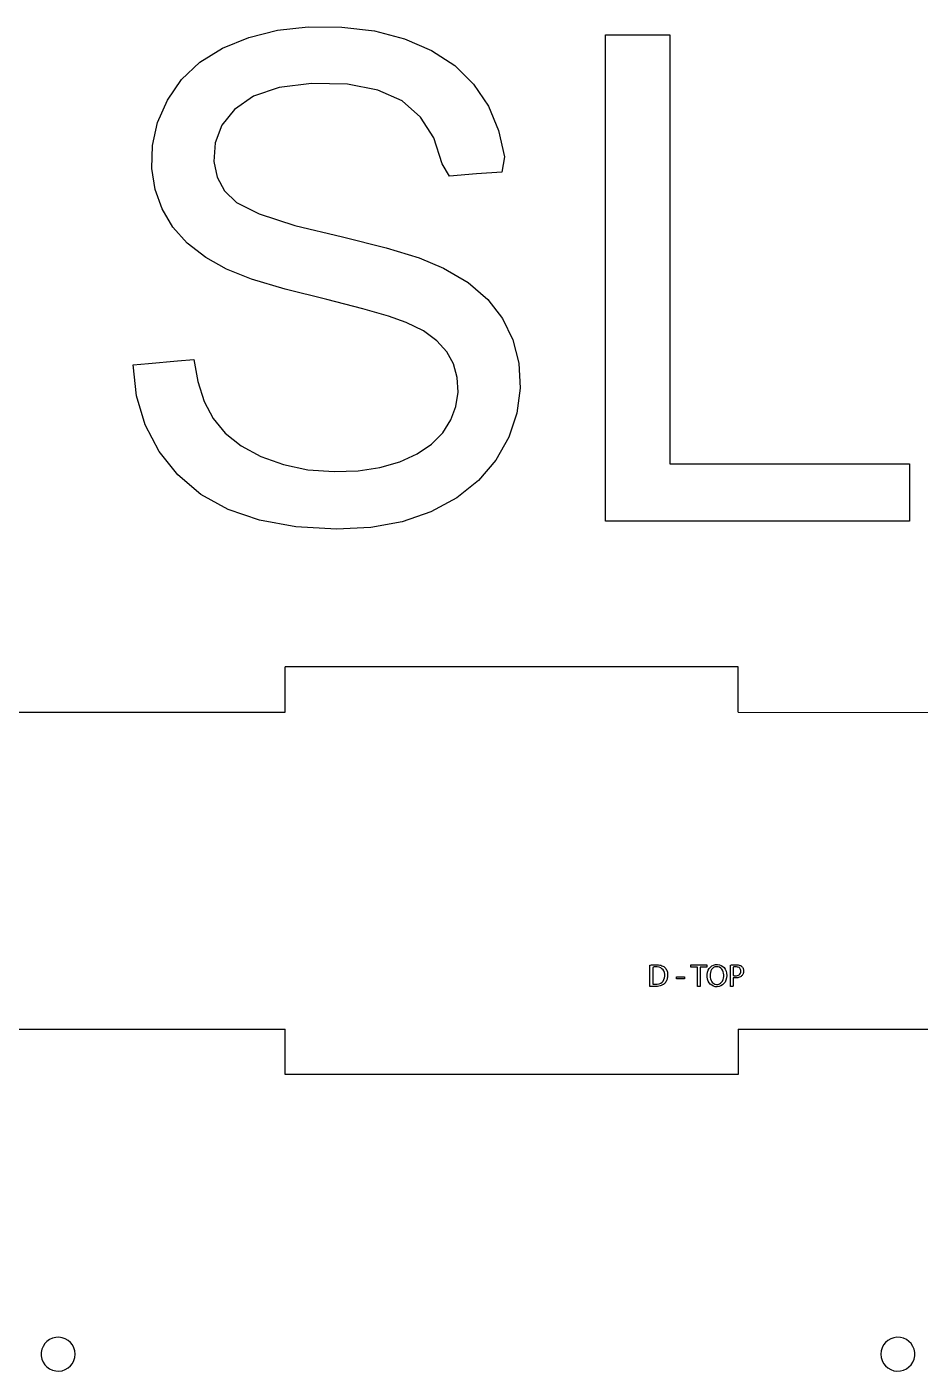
# Model space of a CAD drawing. Header units: metres. Extents: x 1590 to 2032, y 1171 to 1416.
# Drawn here: x 1664.4 to 1743.3, y 1297.2 to 1415.9 of the extents above; entities that cross this region are included whole.
import ezdxf

# ---------------------------------------------------------------- set-up
doc = ezdxf.new("R2010")
doc.units = ezdxf.units.M

msp = doc.modelspace()

# ---------------------------------------------------------------- linework, layer by layer
at = {"layer": 'COMPONENT1'}
for p, q in [((1687.23, 1355.38), (1687.23, 1359.38)), ((1727.23, 1359.38), (1687.23, 1359.38)), ((1727.23, 1355.38), (1727.23, 1359.38)), ((1625.56, 1355.38), (1687.23, 1355.38)), ((1727.23, 1355.38), (1782.23, 1355.3)), ((1632.23, 1327.38), (1687.23, 1327.38)), ((1687.23, 1323.38), (1687.23, 1327.38)), ((1727.23, 1327.38), (1782.23, 1327.38)), ((1727.23, 1327.38), (1727.23, 1323.38)), ((1727.23, 1323.38), (1687.23, 1323.38)), ((1665.74, 1299.11), (1665.69, 1298.83)), ((1665.85, 1299.37), (1665.74, 1299.11)), ((1666, 1299.61), (1665.85, 1299.37)), ((1666.19, 1299.81), (1666, 1299.61)), ((1666.42, 1299.97), (1666.19, 1299.81)), ((1666.68, 1300.09), (1666.42, 1299.97)), ((1666.96, 1300.16), (1666.68, 1300.09)), ((1667.25, 1300.18), (1666.96, 1300.16)), ((1667.54, 1300.13), (1667.25, 1300.18)), ((1667.81, 1300.04), (1667.54, 1300.13)), ((1668.05, 1299.9), (1667.81, 1300.04)), ((1668.26, 1299.71), (1668.05, 1299.9)), ((1668.44, 1299.5), (1668.26, 1299.71)), ((1668.57, 1299.25), (1668.44, 1299.5)), ((1668.65, 1298.97), (1668.57, 1299.25)), ((1739.94, 1299.25), (1739.86, 1298.97)), ((1740.07, 1299.5), (1739.94, 1299.25)), ((1740.24, 1299.71), (1740.07, 1299.5)), ((1740.45, 1299.9), (1740.24, 1299.71)), ((1740.7, 1300.04), (1740.45, 1299.9)), ((1740.96, 1300.13), (1740.7, 1300.04)), ((1741.25, 1300.18), (1740.96, 1300.13)), ((1741.55, 1300.16), (1741.25, 1300.18)), ((1741.83, 1300.09), (1741.55, 1300.16)), ((1742.09, 1299.97), (1741.83, 1300.09)), ((1742.31, 1299.81), (1742.09, 1299.97)), ((1742.51, 1299.61), (1742.31, 1299.81)), ((1742.66, 1299.37), (1742.51, 1299.61)), ((1742.76, 1299.11), (1742.66, 1299.37)), ((1742.82, 1298.83), (1742.76, 1299.11)), ((1665.69, 1298.83), (1665.69, 1298.53)), ((1665.69, 1298.53), (1665.74, 1298.25)), ((1665.74, 1298.25), (1665.85, 1297.98)), ((1665.85, 1297.98), (1666, 1297.75)), ((1668.26, 1297.64), (1668.44, 1297.86)), ((1668.44, 1297.86), (1668.57, 1298.11)), ((1668.57, 1298.11), (1668.65, 1298.39)), ((1668.68, 1298.68), (1668.65, 1298.97)), ((1668.65, 1298.39), (1668.68, 1298.68)), ((1739.86, 1298.97), (1739.83, 1298.68)), ((1739.83, 1298.68), (1739.86, 1298.39)), ((1739.86, 1298.39), (1739.94, 1298.11)), ((1739.94, 1298.11), (1740.07, 1297.86)), ((1740.07, 1297.86), (1740.24, 1297.64)), ((1742.51, 1297.75), (1742.66, 1297.98)), ((1742.66, 1297.98), (1742.76, 1298.25)), ((1742.76, 1298.25), (1742.82, 1298.53)), ((1742.82, 1298.53), (1742.82, 1298.83)), ((1666, 1297.75), (1666.19, 1297.55)), ((1666.19, 1297.55), (1666.42, 1297.38)), ((1666.42, 1297.38), (1666.68, 1297.26)), ((1666.68, 1297.26), (1666.96, 1297.2)), ((1666.96, 1297.2), (1667.25, 1297.18)), ((1667.25, 1297.18), (1667.54, 1297.22)), ((1667.54, 1297.22), (1667.81, 1297.32)), ((1667.81, 1297.32), (1668.05, 1297.46)), ((1668.05, 1297.46), (1668.26, 1297.64)), ((1740.24, 1297.64), (1740.45, 1297.46)), ((1740.45, 1297.46), (1740.7, 1297.32)), ((1740.7, 1297.32), (1740.96, 1297.22)), ((1740.96, 1297.22), (1741.25, 1297.18)), ((1741.25, 1297.18), (1741.55, 1297.2)), ((1741.55, 1297.2), (1741.83, 1297.26)), ((1741.83, 1297.26), (1742.09, 1297.38)), ((1742.09, 1297.38), (1742.31, 1297.55)), ((1742.31, 1297.55), (1742.51, 1297.75))]:
    msp.add_line(p, q, dxfattribs=at)
at = {"layer": 'COMPONENT17'}
for p, q in [((1719.44, 1333.04), (1719.5, 1333.05)), ((1719.44, 1332.96), (1719.44, 1333.04)), ((1719.44, 1332.76), (1719.44, 1332.96)), ((1719.44, 1332.47), (1719.44, 1332.76)), ((1719.44, 1332.13), (1719.44, 1332.47)), ((1719.5, 1333.05), (1719.56, 1333.06)), ((1719.56, 1333.06), (1719.62, 1333.06)), ((1719.62, 1333.06), (1719.68, 1333.07)), ((1719.68, 1333.07), (1719.75, 1333.07)), ((1719.71, 1332.87), (1719.69, 1332.77)), ((1719.69, 1332.77), (1719.69, 1332.59)), ((1719.69, 1332.59), (1719.69, 1332.35)), ((1719.69, 1332.35), (1719.69, 1332.08)), ((1719.73, 1332.87), (1719.71, 1332.87)), ((1719.76, 1332.87), (1719.73, 1332.87)), ((1719.75, 1333.07), (1719.81, 1333.08)), ((1719.8, 1332.88), (1719.76, 1332.87)), ((1719.83, 1332.88), (1719.8, 1332.88)), ((1719.81, 1333.08), (1719.88, 1333.08)), ((1719.87, 1332.88), (1719.83, 1332.88)), ((1719.91, 1332.89), (1719.87, 1332.88)), ((1719.88, 1333.08), (1719.95, 1333.08)), ((1719.96, 1332.89), (1719.91, 1332.89)), ((1719.95, 1333.08), (1720.07, 1333.08)), ((1720.08, 1332.88), (1719.96, 1332.89)), ((1720.07, 1333.08), (1720.19, 1333.07)), ((1720.25, 1332.86), (1720.08, 1332.88)), ((1720.19, 1333.07), (1720.3, 1333.05)), ((1720.39, 1332.8), (1720.25, 1332.86)), ((1720.3, 1333.05), (1720.4, 1333.03)), ((1720.5, 1332.73), (1720.39, 1332.8)), ((1720.4, 1333.03), (1720.49, 1332.99)), ((1720.49, 1332.99), (1720.57, 1332.96)), ((1720.6, 1332.64), (1720.5, 1332.73)), ((1720.57, 1332.96), (1720.65, 1332.91)), ((1720.67, 1332.53), (1720.6, 1332.64)), ((1720.65, 1332.91), (1720.71, 1332.86)), ((1720.72, 1332.4), (1720.67, 1332.53)), ((1720.71, 1332.86), (1720.78, 1332.8)), ((1720.74, 1332.25), (1720.72, 1332.4)), ((1720.78, 1332.8), (1720.83, 1332.74)), ((1720.83, 1332.74), (1720.88, 1332.67)), ((1720.88, 1332.67), (1720.92, 1332.59)), ((1720.92, 1332.59), (1720.95, 1332.51)), ((1720.95, 1332.51), (1720.98, 1332.41)), ((1720.98, 1332.41), (1720.99, 1332.32)), ((1720.99, 1332.32), (1721, 1332.21)), ((1723.05, 1332.86), (1723.05, 1333.07)), ((1723.05, 1333.07), (1724.46, 1333.07)), ((1723.63, 1332.86), (1723.05, 1332.86)), ((1723.63, 1331.17), (1723.63, 1332.86)), ((1724.46, 1332.86), (1723.88, 1332.86)), ((1723.88, 1332.86), (1723.88, 1331.17)), ((1724.46, 1333.07), (1724.46, 1332.86)), ((1724.49, 1332.21), (1724.52, 1332.41)), ((1724.52, 1332.41), (1724.58, 1332.59)), ((1724.58, 1332.59), (1724.66, 1332.74)), ((1724.66, 1332.74), (1724.78, 1332.87)), ((1724.78, 1332.4), (1724.75, 1332.26)), ((1724.78, 1332.87), (1724.91, 1332.98)), ((1724.82, 1332.53), (1724.78, 1332.4)), ((1724.88, 1332.65), (1724.82, 1332.53)), ((1724.97, 1332.75), (1724.88, 1332.65)), ((1724.91, 1332.98), (1725.06, 1333.05)), ((1725.06, 1332.82), (1724.97, 1332.75)), ((1725.06, 1333.05), (1725.23, 1333.09)), ((1725.18, 1332.88), (1725.06, 1332.82)), ((1725.32, 1332.9), (1725.18, 1332.88)), ((1725.23, 1333.09), (1725.41, 1333.1)), ((1725.46, 1332.89), (1725.32, 1332.9)), ((1725.41, 1333.1), (1725.59, 1333.07)), ((1725.58, 1332.85), (1725.46, 1332.89)), ((1725.69, 1332.78), (1725.58, 1332.85)), ((1725.59, 1333.07), (1725.74, 1333.02)), ((1725.78, 1332.69), (1725.69, 1332.78)), ((1725.74, 1333.02), (1725.88, 1332.93)), ((1725.85, 1332.59), (1725.78, 1332.69)), ((1725.9, 1332.46), (1725.85, 1332.59)), ((1725.88, 1332.93), (1726, 1332.82)), ((1725.94, 1332.33), (1725.9, 1332.46)), ((1725.96, 1332.19), (1725.94, 1332.33)), ((1726, 1332.82), (1726.09, 1332.68)), ((1726.09, 1332.68), (1726.16, 1332.52)), ((1726.16, 1332.52), (1726.2, 1332.33)), ((1726.2, 1332.33), (1726.22, 1332.14)), ((1726.54, 1333.04), (1726.58, 1333.05)), ((1726.54, 1332.97), (1726.54, 1333.04)), ((1726.54, 1332.76), (1726.54, 1332.97)), ((1726.54, 1332.46), (1726.54, 1332.76)), ((1726.54, 1332.12), (1726.54, 1332.46)), ((1726.58, 1333.05), (1726.63, 1333.06)), ((1726.63, 1333.06), (1726.69, 1333.06)), ((1726.69, 1333.06), (1726.74, 1333.07)), ((1726.74, 1333.07), (1726.8, 1333.07)), ((1726.8, 1332.87), (1726.78, 1332.82)), ((1726.78, 1332.82), (1726.78, 1332.74)), ((1726.78, 1332.74), (1726.78, 1332.62)), ((1726.78, 1332.62), (1726.78, 1332.48)), ((1726.78, 1332.48), (1726.78, 1332.35)), ((1726.78, 1332.35), (1726.78, 1332.24)), ((1726.8, 1333.07), (1726.86, 1333.08)), ((1726.84, 1332.88), (1726.8, 1332.87)), ((1726.87, 1332.88), (1726.84, 1332.88)), ((1726.86, 1333.08), (1726.93, 1333.08)), ((1726.9, 1332.88), (1726.87, 1332.88)), ((1726.93, 1332.88), (1726.9, 1332.88)), ((1726.93, 1333.08), (1727, 1333.08)), ((1726.96, 1332.89), (1726.93, 1332.88)), ((1727, 1332.89), (1726.96, 1332.89)), ((1727, 1333.08), (1727.09, 1333.08)), ((1727.07, 1332.88), (1727, 1332.89)), ((1727.16, 1332.87), (1727.07, 1332.88)), ((1727.09, 1333.08), (1727.17, 1333.07)), ((1727.24, 1332.85), (1727.16, 1332.87)), ((1727.17, 1333.07), (1727.24, 1333.06)), ((1727.24, 1333.06), (1727.31, 1333.04)), ((1727.31, 1332.82), (1727.24, 1332.85)), ((1727.31, 1333.04), (1727.38, 1333.02)), ((1727.37, 1332.77), (1727.31, 1332.82)), ((1727.41, 1332.71), (1727.37, 1332.77)), ((1727.38, 1333.02), (1727.44, 1333)), ((1727.38, 1332.25), (1727.42, 1332.32)), ((1727.44, 1332.65), (1727.41, 1332.71)), ((1727.42, 1332.32), (1727.45, 1332.39)), ((1727.44, 1333), (1727.49, 1332.97)), ((1727.46, 1332.57), (1727.44, 1332.65)), ((1727.45, 1332.39), (1727.46, 1332.48)), ((1727.46, 1332.48), (1727.46, 1332.57)), ((1727.49, 1332.97), (1727.53, 1332.93)), ((1727.53, 1332.93), (1727.57, 1332.9)), ((1727.57, 1332.9), (1727.6, 1332.86)), ((1727.6, 1332.86), (1727.63, 1332.81)), ((1727.63, 1332.81), (1727.66, 1332.77)), ((1727.66, 1332.77), (1727.68, 1332.72)), ((1727.68, 1332.32), (1727.66, 1332.27)), ((1727.68, 1332.72), (1727.69, 1332.66)), ((1727.69, 1332.37), (1727.68, 1332.32)), ((1727.69, 1332.66), (1727.7, 1332.61)), ((1727.7, 1332.42), (1727.69, 1332.37)), ((1727.7, 1332.61), (1727.71, 1332.55)), ((1727.71, 1332.48), (1727.7, 1332.42)), ((1727.71, 1332.55), (1727.71, 1332.48)), ((1719.44, 1331.79), (1719.44, 1332.13)), ((1719.44, 1331.49), (1719.44, 1331.79)), ((1719.44, 1331.27), (1719.44, 1331.49)), ((1719.44, 1331.17), (1719.44, 1331.27)), ((1719.48, 1331.17), (1719.44, 1331.17)), ((1719.53, 1331.16), (1719.48, 1331.17)), ((1719.58, 1331.16), (1719.53, 1331.16)), ((1719.63, 1331.16), (1719.58, 1331.16)), ((1719.69, 1331.15), (1719.63, 1331.16)), ((1719.69, 1332.08), (1719.69, 1331.81)), ((1719.69, 1331.81), (1719.69, 1331.58)), ((1719.69, 1331.58), (1719.69, 1331.42)), ((1719.69, 1331.42), (1719.69, 1331.36)), ((1719.69, 1331.36), (1719.74, 1331.35)), ((1719.74, 1331.15), (1719.69, 1331.15)), ((1719.74, 1331.35), (1719.76, 1331.35)), ((1719.8, 1331.15), (1719.74, 1331.15)), ((1719.76, 1331.35), (1719.79, 1331.35)), ((1719.79, 1331.35), (1719.83, 1331.35)), ((1719.87, 1331.15), (1719.8, 1331.15)), ((1719.83, 1331.35), (1719.86, 1331.35)), ((1719.86, 1331.35), (1719.89, 1331.35)), ((1719.98, 1331.15), (1719.87, 1331.15)), ((1719.89, 1331.35), (1719.93, 1331.35)), ((1719.93, 1331.35), (1720.08, 1331.36)), ((1720.11, 1331.16), (1719.98, 1331.15)), ((1720.08, 1331.36), (1720.25, 1331.39)), ((1720.23, 1331.18), (1720.11, 1331.16)), ((1720.34, 1331.21), (1720.23, 1331.18)), ((1720.25, 1331.39), (1720.39, 1331.45)), ((1720.44, 1331.24), (1720.34, 1331.21)), ((1720.39, 1331.45), (1720.51, 1331.53)), ((1720.54, 1331.29), (1720.44, 1331.24)), ((1720.51, 1331.53), (1720.6, 1331.63)), ((1720.62, 1331.34), (1720.54, 1331.29)), ((1720.6, 1331.63), (1720.67, 1331.76)), ((1720.7, 1331.4), (1720.62, 1331.34)), ((1720.67, 1331.76), (1720.72, 1331.91)), ((1720.77, 1331.46), (1720.7, 1331.4)), ((1720.72, 1331.91), (1720.74, 1332.08)), ((1720.74, 1332.08), (1720.74, 1332.25)), ((1720.82, 1331.53), (1720.77, 1331.46)), ((1720.87, 1331.61), (1720.82, 1331.53)), ((1720.91, 1331.7), (1720.87, 1331.61)), ((1720.95, 1331.79), (1720.91, 1331.7)), ((1720.97, 1331.89), (1720.95, 1331.79)), ((1720.99, 1331.99), (1720.97, 1331.89)), ((1721, 1332.1), (1720.99, 1331.99)), ((1721, 1332.21), (1721, 1332.1)), ((1721.79, 1331.84), (1721.79, 1332.02)), ((1721.79, 1332.02), (1722.49, 1332.02)), ((1722.49, 1331.84), (1721.79, 1331.84)), ((1722.49, 1332.02), (1722.49, 1331.84)), ((1723.88, 1331.17), (1723.63, 1331.17)), ((1724.48, 1332), (1724.49, 1332.21)), ((1724.51, 1331.81), (1724.48, 1332)), ((1724.57, 1331.64), (1724.51, 1331.81)), ((1724.66, 1331.49), (1724.57, 1331.64)), ((1724.76, 1331.36), (1724.66, 1331.49)), ((1724.75, 1332.26), (1724.74, 1332.11)), ((1724.74, 1332.11), (1724.75, 1331.96)), ((1724.75, 1331.96), (1724.78, 1331.82)), ((1724.89, 1331.26), (1724.76, 1331.36)), ((1724.78, 1331.82), (1724.83, 1331.7)), ((1724.83, 1331.7), (1724.89, 1331.58)), ((1724.89, 1331.58), (1724.97, 1331.49)), ((1725.04, 1331.19), (1724.89, 1331.26)), ((1724.97, 1331.49), (1725.07, 1331.41)), ((1725.2, 1331.14), (1725.04, 1331.19)), ((1725.07, 1331.41), (1725.18, 1331.36)), ((1725.18, 1331.36), (1725.32, 1331.34)), ((1725.38, 1331.14), (1725.2, 1331.14)), ((1725.32, 1331.34), (1725.45, 1331.34)), ((1725.55, 1331.16), (1725.38, 1331.14)), ((1725.45, 1331.34), (1725.57, 1331.38)), ((1725.71, 1331.21), (1725.55, 1331.16)), ((1725.57, 1331.38), (1725.68, 1331.44)), ((1725.68, 1331.44), (1725.77, 1331.53)), ((1725.85, 1331.3), (1725.71, 1331.21)), ((1725.77, 1331.53), (1725.84, 1331.64)), ((1725.84, 1331.64), (1725.9, 1331.76)), ((1725.97, 1331.41), (1725.85, 1331.3)), ((1725.9, 1331.76), (1725.94, 1331.9)), ((1725.94, 1331.9), (1725.96, 1332.05)), ((1725.96, 1332.05), (1725.96, 1332.19)), ((1726.08, 1331.55), (1725.97, 1331.41)), ((1726.15, 1331.72), (1726.08, 1331.55)), ((1726.2, 1331.91), (1726.15, 1331.72)), ((1726.22, 1332.14), (1726.2, 1331.91)), ((1726.54, 1331.78), (1726.54, 1332.12)), ((1726.54, 1331.48), (1726.54, 1331.78)), ((1726.54, 1331.26), (1726.54, 1331.48)), ((1726.55, 1331.17), (1726.54, 1331.26)), ((1726.57, 1331.17), (1726.55, 1331.17)), ((1726.61, 1331.17), (1726.57, 1331.17)), ((1726.65, 1331.17), (1726.61, 1331.17)), ((1726.7, 1331.17), (1726.65, 1331.17)), ((1726.74, 1331.17), (1726.7, 1331.17)), ((1726.78, 1331.19), (1726.74, 1331.17)), ((1726.78, 1332.24), (1726.78, 1332.16)), ((1726.78, 1332.16), (1726.78, 1332.13)), ((1726.78, 1332.13), (1726.83, 1332.12)), ((1726.82, 1331.92), (1726.78, 1331.92)), ((1726.78, 1331.92), (1726.78, 1331.87)), ((1726.78, 1331.87), (1726.78, 1331.78)), ((1726.78, 1331.78), (1726.78, 1331.65)), ((1726.78, 1331.65), (1726.78, 1331.51)), ((1726.78, 1331.51), (1726.78, 1331.37)), ((1726.78, 1331.37), (1726.78, 1331.26)), ((1726.78, 1331.26), (1726.78, 1331.19)), ((1726.87, 1331.91), (1726.82, 1331.92)), ((1726.83, 1332.12), (1726.87, 1332.11)), ((1726.87, 1332.11), (1726.92, 1332.11)), ((1726.92, 1331.91), (1726.87, 1331.91)), ((1726.92, 1332.11), (1726.95, 1332.11)), ((1726.94, 1331.91), (1726.92, 1331.91)), ((1726.97, 1331.91), (1726.94, 1331.91)), ((1726.95, 1332.11), (1726.98, 1332.11)), ((1727.03, 1331.91), (1726.97, 1331.91)), ((1726.98, 1332.11), (1727.07, 1332.11)), ((1727.12, 1331.92), (1727.03, 1331.91)), ((1727.07, 1332.11), (1727.16, 1332.13)), ((1727.2, 1331.93), (1727.12, 1331.92)), ((1727.16, 1332.13), (1727.25, 1332.16)), ((1727.27, 1331.95), (1727.2, 1331.93)), ((1727.25, 1332.16), (1727.32, 1332.2)), ((1727.35, 1331.98), (1727.27, 1331.95)), ((1727.32, 1332.2), (1727.38, 1332.25)), ((1727.42, 1332.01), (1727.35, 1331.98)), ((1727.48, 1332.05), (1727.42, 1332.01)), ((1727.53, 1332.09), (1727.48, 1332.05)), ((1727.58, 1332.14), (1727.53, 1332.09)), ((1727.61, 1332.18), (1727.58, 1332.14)), ((1727.64, 1332.22), (1727.61, 1332.18)), ((1727.66, 1332.27), (1727.64, 1332.22))]:
    msp.add_line(p, q, dxfattribs=at)
at = {"layer": 'COMPONENT23'}
for p, q in [((1684.03, 1414.99), (1686.56, 1415.62)), ((1686.56, 1415.62), (1689.26, 1415.92)), ((1689.26, 1415.92), (1692.22, 1415.91)), ((1692.22, 1415.91), (1695.12, 1415.56)), ((1695.12, 1415.56), (1697.77, 1414.87)), ((1681.7, 1414.05), (1684.03, 1414.99)), ((1697.77, 1414.87), (1700.16, 1413.85)), ((1715.51, 1372.27), (1715.51, 1415.22)), ((1715.51, 1415.22), (1721.2, 1415.22)), ((1721.2, 1415.22), (1721.2, 1377.34)), ((1679.7, 1412.81), (1681.7, 1414.05)), ((1700.16, 1413.85), (1702.2, 1412.52)), ((1678.07, 1411.27), (1679.7, 1412.81)), ((1702.2, 1412.52), (1703.87, 1410.86)), ((1676.82, 1409.44), (1678.07, 1411.27)), ((1689.56, 1410.92), (1686.69, 1410.56)), ((1692.73, 1410.86), (1689.56, 1410.92)), ((1695.41, 1410.34), (1692.73, 1410.86)), ((1703.87, 1410.86), (1705.17, 1408.91)), ((1684.42, 1409.79), (1682.76, 1408.62)), ((1686.69, 1410.56), (1684.42, 1409.79)), ((1697.56, 1409.38), (1695.41, 1410.34)), ((1675.96, 1407.49), (1676.82, 1409.44)), ((1682.76, 1408.62), (1681.64, 1407.23)), ((1699.19, 1407.96), (1697.56, 1409.38)), ((1705.17, 1408.91), (1706.07, 1406.77)), ((1675.51, 1405.45), (1675.96, 1407.49)), ((1681.64, 1407.23), (1681.03, 1405.67)), ((1700.36, 1406.11), (1699.19, 1407.96)), ((1701.08, 1403.83), (1700.36, 1406.11)), ((1706.07, 1406.77), (1706.58, 1404.45)), ((1675.45, 1403.4), (1675.51, 1405.45)), ((1681.03, 1405.67), (1680.93, 1404.03)), ((1680.93, 1404.03), (1681.22, 1402.65)), ((1701.75, 1402.75), (1701.08, 1403.83)), ((1706.58, 1404.45), (1706.36, 1403.1)), ((1675.74, 1401.56), (1675.45, 1403.4)), ((1681.22, 1402.65), (1681.88, 1401.44)), ((1704.12, 1402.93), (1701.75, 1402.75)), ((1706.36, 1403.1), (1704.12, 1402.93)), ((1676.35, 1399.84), (1675.74, 1401.56)), ((1681.88, 1401.44), (1682.93, 1400.41)), ((1682.93, 1400.41), (1684.92, 1399.41)), ((1677.3, 1398.24), (1676.35, 1399.84)), ((1684.92, 1399.41), (1688.07, 1398.39)), ((1678.58, 1396.81), (1677.3, 1398.24)), ((1688.07, 1398.39), (1692.29, 1397.37)), ((1680.21, 1395.54), (1678.58, 1396.81)), ((1692.29, 1397.37), (1696.15, 1396.4)), ((1682.05, 1394.51), (1680.21, 1395.54)), ((1696.15, 1396.4), (1699.06, 1395.51)), ((1699.06, 1395.51), (1701.21, 1394.62)), ((1684.25, 1393.65), (1682.05, 1394.51)), ((1701.21, 1394.62), (1703.38, 1393.34)), ((1687.22, 1392.75), (1684.25, 1393.65)), ((1703.38, 1393.34), (1705.11, 1391.85)), ((1690.89, 1391.83), (1687.22, 1392.75)), ((1694.08, 1391.02), (1690.89, 1391.83)), ((1705.11, 1391.85), (1706.42, 1390.16)), ((1696.36, 1390.37), (1694.08, 1391.02)), ((1697.91, 1389.82), (1696.36, 1390.37)), ((1699.44, 1389.06), (1697.91, 1389.82)), ((1706.42, 1390.16), (1707.33, 1388.28)), ((1700.63, 1388.2), (1699.44, 1389.06)), ((1701.5, 1387.23), (1700.63, 1388.2)), ((1707.33, 1388.28), (1707.85, 1386.23)), ((1702.09, 1386.15), (1701.5, 1387.23)), ((1673.79, 1386.07), (1675.16, 1386.19)), ((1674.1, 1383.32), (1673.79, 1386.07)), ((1675.16, 1386.19), (1677.71, 1386.41)), ((1677.71, 1386.41), (1679.15, 1386.54)), ((1679.15, 1386.54), (1679.5, 1384.59)), ((1702.42, 1384.96), (1702.09, 1386.15)), ((1707.85, 1386.23), (1707.98, 1384.01)), ((1679.5, 1384.59), (1680.07, 1382.83)), ((1702.5, 1383.67), (1702.42, 1384.96)), ((1702.31, 1382.4), (1702.5, 1383.67)), ((1707.98, 1384.01), (1707.69, 1381.81)), ((1674.87, 1380.77), (1674.1, 1383.32)), ((1680.07, 1382.83), (1680.87, 1381.33)), ((1701.86, 1381.2), (1702.31, 1382.4)), ((1680.87, 1381.33), (1681.94, 1380.04)), ((1701.14, 1380.07), (1701.86, 1381.2)), ((1707.69, 1381.81), (1706.97, 1379.69)), ((1676.1, 1378.41), (1674.87, 1380.77)), ((1681.94, 1380.04), (1683.34, 1378.93)), ((1700.15, 1379.06), (1701.14, 1380.07)), ((1683.34, 1378.93), (1685.08, 1377.98)), ((1698.89, 1378.21), (1700.15, 1379.06)), ((1706.97, 1379.69), (1705.83, 1377.66)), ((1677.76, 1376.34), (1676.1, 1378.41)), ((1685.08, 1377.98), (1687.08, 1377.26)), ((1695.59, 1377.01), (1697.34, 1377.51)), ((1697.34, 1377.51), (1698.89, 1378.21)), ((1705.83, 1377.66), (1704.29, 1375.84)), ((1679.78, 1374.63), (1677.76, 1376.34)), ((1687.08, 1377.26), (1689.24, 1376.81)), ((1689.24, 1376.81), (1691.56, 1376.64)), ((1691.56, 1376.64), (1693.67, 1376.72)), ((1693.67, 1376.72), (1695.59, 1377.01)), ((1721.2, 1377.34), (1742.35, 1377.34)), ((1742.35, 1377.34), (1742.35, 1372.27)), ((1704.29, 1375.84), (1702.38, 1374.32)), ((1682.18, 1373.3), (1679.78, 1374.63)), ((1702.38, 1374.32), (1700.1, 1373.1)), ((1684.97, 1372.34), (1682.18, 1373.3)), ((1700.1, 1373.1), (1697.55, 1372.21)), ((1688.16, 1371.76), (1684.97, 1372.34)), ((1691.77, 1371.54), (1688.16, 1371.76)), ((1694.79, 1371.69), (1691.77, 1371.54)), ((1697.55, 1372.21), (1694.79, 1371.69)), ((1742.35, 1372.27), (1715.51, 1372.27))]:
    msp.add_line(p, q, dxfattribs=at)

doc.saveas('drawing.dxf')
